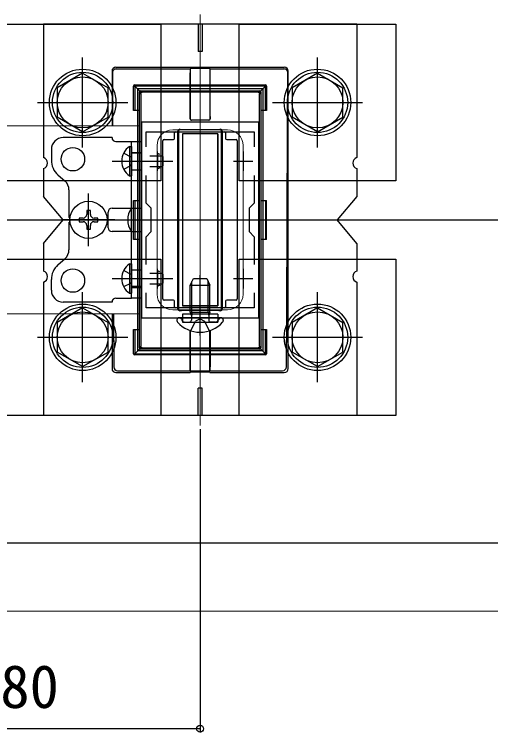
# Model space of a CAD drawing. Units: millimetres, scale not verified. Extents: x -875 to 875, y -1300 to 1293.
# Drawn here: x 522.8 to 644.5, y -1036.4 to -852.9 of the extents above; entities that cross this region are included whole.
import ezdxf
from ezdxf.enums import TextEntityAlignment as Align

# ---------------------------------------------------------------- set-up
doc = ezdxf.new("R2010")
doc.units = ezdxf.units.MM
doc.header["$LTSCALE"] = 8
for name, color, linetype in [('0-3_YKK_11', 7, 'Continuous'), ('0-6_YKK_13', 4, 'Continuous'), ('0-8_YKK_D', 6, 'Continuous'), ('0-A_YSS_K', 3, 'Continuous')]:
    doc.layers.add(name, color=color, linetype=linetype)
doc.layers.add('0-5_YKK_12', color=2, linetype='Continuous', lineweight=18)
doc.styles.add('ＭＳ ゴシック', font='')
doc.styles.get('ＭＳ ゴシック').set_extended_font_data('MS Gothic')

msp = doc.modelspace()

# ---------------------------------------------------------------- linework, layer by layer
at = {"layer": '0-3_YKK_11'}
for p, q in [((559.257, -887.866), (559.257, -892.866)), ((581.257, -887.866), (581.257, -892.866)), ((556.757, -890.366), (561.757, -890.366)), ((578.757, -890.366), (583.757, -890.366)), ((559.257, -917.866), (559.257, -922.866)), ((581.257, -917.866), (581.257, -922.866)), ((556.757, -920.366), (561.757, -920.366)), ((578.757, -920.366), (583.757, -920.366))]:
    msp.add_line(p, q, dxfattribs=at)
msp.add_lwpolyline([(555.257, -880.366), (555.257, -930.366), (585.257, -930.366), (585.257, -880.366)], close=True, dxfattribs=at)
for points in [[(556.457, -886.733), (556.457, -882.866), (584.057, -882.866), (584.057, -886.733)], [(556.457, -916.733), (556.457, -909.666), (557.757, -908.366), (557.757, -902.366), (556.457, -901.066), (556.457, -893.999)], [(584.057, -893.999), (584.057, -901.066), (582.757, -902.366), (582.757, -908.366), (584.057, -909.666), (584.057, -916.733)], [(584.057, -923.999), (584.057, -927.866), (556.457, -927.866), (556.457, -923.999)]]:
    msp.add_lwpolyline(points, dxfattribs=at)
at = {"layer": '0-5_YKK_12'}
for p, q in [((570.257, -957.866), (570.257, -852.866)), ((554.757, -881.366), (285.757, -881.366)), ((554.757, -881.366), (554.757, -929.366)), ((577.257, -882.366), (563.257, -882.366)), ((559.257, -886.366), (559.257, -924.366)), ((581.257, -886.366), (581.257, -924.366)), ((577.257, -928.366), (563.257, -928.366)), ((554.757, -929.366), (285.757, -929.366)), ((675.257, -1005.366), (-134.743, -1005.366))]:
    msp.add_line(p, q, dxfattribs=at)
for centre, start, end in [((563.257, -886.366), 90, 180), ((577.257, -886.366), 0, 90), ((563.257, -924.366), 180, 270), ((577.257, -924.366), 270, 0)]:
    msp.add_arc(centre, 4, start, end, dxfattribs=at)
at = {"layer": '0-6_YKK_13'}
for p, q in [((530.257, -855.366), (530.257, -889.452)), ((610.257, -855.366), (530.257, -855.366)), ((569.757, -855.366), (569.757, -862.366)), ((570.757, -855.366), (570.757, -862.366)), ((610.257, -855.366), (610.257, -889.452)), ((570.757, -862.366), (569.757, -862.366)), ((540.257, -886.866), (540.257, -863.866)), ((600.257, -886.866), (600.257, -863.866)), ((540.257, -867.866), (533.757, -871.608)), ((540.257, -867.866), (546.757, -871.608)), ((547.757, -867.366), (547.757, -881.366)), ((547.848, -867.813), (547.91, -881.366)), ((548.757, -866.366), (567.757, -866.366)), ((548.848, -866.808), (567.721, -866.808)), ((567.721, -866.808), (567.756, -866.703)), ((572.758, -866.703), (567.756, -866.703)), ((567.792, -866.471), (567.757, -866.366)), ((572.722, -866.471), (567.792, -866.471)), ((572.757, -866.366), (572.722, -866.471)), ((572.757, -866.366), (591.757, -866.366)), ((572.793, -866.808), (572.758, -866.703)), ((572.793, -866.808), (591.666, -866.808)), ((592.604, -881.366), (592.666, -867.813)), ((592.757, -881.366), (592.757, -867.366)), ((600.257, -867.866), (593.757, -871.608)), ((600.257, -867.866), (606.757, -871.608)), ((533.757, -871.608), (533.757, -879.124)), ((546.757, -879.113), (546.757, -871.608)), ((553.257, -877.388), (553.257, -871.188)), ((553.257, -871.188), (553.557, -871.188)), ((553.557, -870.888), (586.957, -870.888)), ((553.557, -870.888), (553.557, -871.188)), ((586.957, -871.188), (553.557, -871.188)), ((554.845, -872.476), (553.557, -871.188)), ((553.557, -871.188), (553.557, -877.388)), ((585.669, -872.476), (586.957, -871.188)), ((586.957, -870.888), (586.957, -871.188)), ((587.257, -871.188), (586.957, -871.188)), ((586.957, -877.388), (586.957, -871.188)), ((587.257, -871.188), (587.257, -877.388)), ((593.757, -871.608), (593.757, -879.124)), ((606.757, -879.113), (606.757, -871.608)), ((554.757, -873.054), (554.757, -872.688)), ((554.757, -937.678), (554.757, -873.054)), ((555.057, -872.388), (555.462, -872.388)), ((555.108, -873.076), (555.108, -937.701)), ((555.462, -872.388), (585.052, -872.388)), ((555.462, -872.388), (555.462, -872.761)), ((585.052, -872.761), (555.462, -872.761)), ((585.052, -872.388), (585.457, -872.388)), ((585.052, -872.388), (585.052, -872.761)), ((585.406, -937.701), (585.406, -873.076)), ((585.757, -872.688), (585.757, -873.054)), ((585.757, -873.054), (585.757, -937.678)), ((586.257, -871.866), (586.257, -938.866)), ((528.757, -875.366), (551.757, -875.366)), ((588.757, -875.366), (611.757, -875.366)), ((554.757, -877.388), (553.257, -877.388)), ((587.257, -877.388), (585.757, -877.388)), ((540.257, -882.866), (533.757, -879.124)), ((540.257, -882.866), (546.757, -879.124)), ((572.509, -879.884), (568.005, -879.884)), ((572.492, -879.866), (568.022, -879.866)), ((600.257, -882.866), (593.757, -879.124)), ((600.257, -882.866), (606.757, -879.124)), ((565.62, -882.388), (565.057, -882.388)), ((565.62, -882.257), (574.894, -882.257)), ((565.62, -882.388), (565.62, -882.257)), ((574.894, -882.388), (565.62, -882.388)), ((574.894, -882.257), (574.894, -882.388)), ((575.457, -882.388), (574.894, -882.388)), ((547.757, -884.366), (535.257, -884.366)), ((563.757, -884.566), (563.757, -883.166)), ((564.057, -882.866), (576.457, -882.866)), ((564.611, -927.507), (564.611, -883.27)), ((564.757, -882.688), (564.757, -883.25)), ((564.757, -883.25), (564.757, -927.488)), ((574.757, -883.366), (565.757, -883.366)), ((565.757, -883.366), (565.757, -927.366)), ((574.757, -883.366), (574.757, -927.366)), ((575.757, -883.25), (575.757, -882.688)), ((575.757, -927.488), (575.757, -883.25)), ((575.903, -883.27), (575.903, -927.507)), ((576.757, -883.166), (576.757, -884.566)), ((548.757, -885.366), (552.757, -885.366)), ((560.757, -925.566), (560.757, -885.166)), ((561.057, -884.866), (563.457, -884.866)), ((577.057, -884.866), (579.457, -884.866)), ((579.757, -885.166), (579.757, -925.566)), ((532.257, -887.366), (532.257, -890.121)), ((552.248, -886.616), (552.757, -886.616)), ((552.757, -886.616), (552.757, -894.116)), ((552.757, -888.116), (555.257, -888.116)), ((555.257, -888.366), (552.757, -888.366)), ((557.456, -889.02), (560.452, -889.02)), ((559.357, -888.415), (559.357, -892.317)), ((559.968, -888.672), (559.421, -888.398)), ((560.757, -889.211), (560.757, -891.521)), ((547.757, -890.366), (563.257, -890.366)), ((550.748, -892.416), (552.603, -891.511)), ((552.603, -891.511), (552.757, -891.222)), ((557.456, -891.712), (560.452, -891.712)), ((530.257, -892.28), (530.257, -899.366)), ((552.757, -892.616), (555.257, -892.616)), ((559.968, -892.06), (559.421, -892.334)), ((610.257, -892.28), (610.257, -899.366)), ((533.935, -893.858), (535.75, -895.471)), ((536.757, -897.713), (536.757, -904.652)), ((541.757, -912.116), (541.757, -898.616)), ((553.257, -900.388), (554.757, -900.388)), ((553.257, -910.388), (553.257, -900.388)), ((553.557, -900.388), (553.557, -910.388)), ((585.757, -900.388), (587.257, -900.388)), ((586.957, -900.388), (586.957, -910.388)), ((587.257, -910.388), (587.257, -900.388)), ((610.257, -899.366), (605.257, -905.366)), ((547.757, -902.366), (552.757, -902.366)), ((552.757, -902.366), (555.257, -902.366)), ((542.227, -903.956), (542.227, -903.016)), ((546.757, -907.366), (546.757, -903.366)), ((548.507, -905.366), (535.007, -905.366)), ((536.757, -906.08), (536.757, -913.019)), ((610.257, -911.366), (605.257, -905.366)), ((552.757, -908.366), (547.757, -908.366)), ((552.757, -908.366), (555.257, -908.366)), ((530.257, -911.366), (530.257, -918.452)), ((554.757, -910.388), (553.257, -910.388)), ((587.257, -910.388), (585.757, -910.388)), ((610.257, -911.366), (610.257, -918.452)), ((533.935, -916.874), (535.75, -915.261)), ((552.248, -916.616), (552.757, -916.616)), ((552.248, -916.616), (552.248, -924.116)), ((552.757, -916.616), (552.757, -924.116)), ((552.757, -918.116), (555.257, -918.116)), ((557.456, -919.02), (560.452, -919.02)), ((559.357, -918.415), (559.357, -922.317)), ((559.968, -918.672), (559.421, -918.398)), ((560.757, -919.211), (560.757, -921.521)), ((532.257, -923.366), (532.257, -920.611)), ((547.757, -920.366), (563.257, -920.366)), ((568.19, -928.966), (568.19, -921.146)), ((570.257, -934.87), (570.257, -919.453)), ((571.957, -920.366), (572.757, -922.066)), ((572.324, -928.966), (572.324, -921.146)), ((530.257, -921.28), (530.257, -955.366)), ((555.257, -922.366), (552.757, -922.366)), ((552.757, -922.616), (555.257, -922.616)), ((557.456, -921.712), (560.452, -921.712)), ((559.968, -922.06), (559.421, -922.334)), ((567.757, -922.066), (572.757, -922.066)), ((567.757, -928.966), (567.757, -922.066)), ((572.757, -928.966), (572.757, -922.066)), ((610.257, -921.28), (610.257, -955.366)), ((540.257, -946.866), (540.257, -923.866)), ((552.248, -924.116), (552.757, -924.116)), ((600.257, -946.866), (600.257, -923.866)), ((547.757, -926.366), (535.257, -926.366)), ((548.757, -925.366), (552.757, -925.366)), ((563.457, -925.866), (561.057, -925.866)), ((563.757, -927.566), (563.757, -926.166)), ((576.757, -926.166), (576.757, -927.566)), ((579.457, -925.866), (577.057, -925.866)), ((540.257, -927.866), (533.757, -931.608)), ((540.257, -927.866), (546.757, -931.608)), ((576.457, -927.866), (564.057, -927.866)), ((564.757, -927.488), (564.757, -928.088)), ((565.659, -928.388), (565.659, -928.549)), ((574.757, -927.366), (565.757, -927.366)), ((574.855, -928.388), (575.457, -928.388)), ((574.855, -928.549), (574.855, -928.388)), ((575.757, -928.088), (575.757, -927.488)), ((600.257, -927.866), (593.757, -931.608)), ((600.257, -927.866), (606.757, -931.608)), ((547.757, -929.366), (547.757, -943.367)), ((548.129, -929.366), (548.191, -942.93)), ((574.855, -928.549), (565.659, -928.549)), ((567.757, -928.966), (572.757, -928.966)), ((574.757, -929.466), (574.757, -931.466)), ((533.757, -931.608), (533.757, -939.124)), ((546.757, -939.113), (546.757, -931.608)), ((564.357, -930.911), (564.357, -931.109)), ((565.006, -930.366), (564.902, -930.366)), ((575.508, -930.366), (565.006, -930.366)), ((565.565, -930.94), (565.476, -930.695)), ((565.757, -931.466), (574.757, -931.466)), ((566.317, -931.466), (567.557, -931.466)), ((567.885, -933.692), (569.112, -931.231)), ((570.257, -930.622), (569.112, -931.231)), ((570.257, -930.622), (571.402, -931.231)), ((572.629, -933.692), (571.402, -931.231)), ((574.197, -931.466), (572.957, -931.466)), ((574.949, -930.94), (575.038, -930.695)), ((576.157, -930.911), (576.157, -931.109)), ((593.757, -931.608), (593.757, -939.124)), ((606.757, -939.113), (606.757, -931.608)), ((553.257, -933.388), (554.757, -933.388)), ((553.257, -939.588), (553.257, -933.388)), ((553.557, -933.388), (553.557, -939.588)), ((567.705, -933.631), (567.705, -942.925)), ((567.756, -944.029), (567.729, -933.639)), ((572.758, -944.029), (572.785, -933.639)), ((572.809, -933.631), (572.809, -942.925)), ((585.757, -933.388), (587.257, -933.388)), ((587.257, -933.388), (587.257, -939.588)), ((528.757, -935.366), (551.757, -935.366)), ((588.757, -935.366), (611.757, -935.366)), ((554.757, -938.088), (554.757, -937.678)), ((585.757, -937.678), (585.757, -938.088)), ((540.257, -942.866), (533.757, -939.124)), ((540.257, -942.866), (546.757, -939.124)), ((554.845, -938.301), (553.557, -939.588)), ((586.257, -938.866), (554.257, -938.866)), ((555.427, -938.388), (555.057, -938.388)), ((555.427, -938.06), (555.427, -938.388)), ((555.427, -938.06), (585.087, -938.06)), ((585.087, -938.388), (555.427, -938.388)), ((585.087, -938.06), (585.087, -938.388)), ((585.457, -938.388), (585.087, -938.388)), ((585.669, -938.301), (586.957, -939.588)), ((600.257, -942.866), (593.757, -939.124)), ((600.257, -942.866), (606.757, -939.124)), ((553.257, -939.588), (553.557, -939.588)), ((553.557, -939.588), (586.957, -939.588)), ((553.557, -939.888), (553.557, -939.588)), ((586.957, -939.888), (553.557, -939.888)), ((586.957, -939.888), (586.957, -939.588)), ((548.751, -944.366), (567.757, -944.366)), ((549.19, -943.924), (567.721, -943.924)), ((567.721, -943.924), (567.756, -944.029)), ((572.758, -944.029), (567.756, -944.029)), ((567.792, -944.261), (567.757, -944.366)), ((572.722, -944.261), (567.792, -944.261)), ((572.757, -944.366), (572.722, -944.261)), ((572.757, -944.366), (591.763, -944.366)), ((572.793, -943.924), (572.758, -944.029)), ((572.793, -943.924), (591.324, -943.924)), ((570.757, -948.366), (569.757, -948.366)), ((569.757, -955.366), (569.757, -948.366)), ((570.757, -955.366), (570.757, -948.366)), ((610.257, -955.366), (530.257, -955.366))]:
    msp.add_line(p, q, dxfattribs=at)
for points in [[(560.257, -855.366), (560.257, -895.366), (520.257, -895.366), (520.257, -855.366)], [(620.257, -855.366), (620.257, -895.366), (580.257, -895.366), (580.257, -855.366)], [(574.757, -927.366), (574.757, -883.366), (565.757, -883.366), (565.757, -927.366)], [(555.257, -885.366), (555.257, -925.366), (552.757, -925.366), (552.757, -885.366)], [(560.257, -915.366), (560.257, -955.366), (520.257, -955.366), (520.257, -915.366)], [(620.257, -915.366), (620.257, -955.366), (580.257, -955.366), (580.257, -915.366)]]:
    msp.add_lwpolyline(points, close=True, dxfattribs=at)
for points in [[(567.705, -879.584), (567.705, -878.178), (567.705, -867.807)], [(567.756, -866.703), (567.726, -878.178), (567.723, -879.565)], [(572.758, -866.703), (572.787, -878.178), (572.791, -879.565)], [(572.809, -879.584), (572.809, -878.178), (572.809, -867.807)], [(586.257, -871.866), (554.257, -871.866), (554.257, -938.866)], [(592.323, -942.93), (592.385, -929.366), (592.604, -881.366)], [(592.757, -943.367), (592.757, -929.366), (592.757, -881.366)], [(552.248, -886.616), (552.248, -894.116), (552.757, -894.116)], [(550.748, -888.316), (552.603, -889.221), (552.757, -889.51)], [(530.257, -911.366), (535.257, -905.366), (530.257, -899.366)], [(542.227, -903.016), (541.287, -903.016), (541.287, -903.956)], [(540.347, -904.896), (539.407, -904.896), (539.407, -905.836), (540.347, -905.836)], [(543.167, -905.836), (544.107, -905.836), (544.107, -904.896), (543.167, -904.896)], [(541.287, -906.776), (541.287, -907.716), (542.227, -907.716), (542.227, -906.776)], [(550.748, -918.316), (552.603, -919.221), (552.757, -919.51)], [(567.757, -922.066), (568.557, -920.366), (571.957, -920.366)], [(550.748, -922.416), (552.603, -921.511), (552.757, -921.222)], [(565.057, -928.388), (565.659, -928.388), (574.855, -928.388)], [(574.757, -929.466), (565.757, -929.466), (565.757, -931.466)], [(567.757, -928.966), (567.926, -929.466), (568.057, -929.852)], [(568.19, -928.966), (568.129, -929.466), (568.057, -930.066)], [(568.057, -929.852), (568.057, -930.366), (568.057, -930.966)], [(572.324, -928.966), (572.384, -929.466), (572.457, -930.066)], [(572.757, -928.966), (572.588, -929.466), (572.457, -929.852)], [(572.457, -929.852), (572.457, -930.366), (572.457, -930.966)], [(575.612, -930.366), (575.508, -930.366), (575.157, -930.366)], [(587.257, -939.588), (586.957, -939.588), (586.957, -933.388)]]:
    msp.add_lwpolyline(points, dxfattribs=at)
for centre, radius in [((540.257, -875.366), 8.5), ((540.257, -875.366), 7.7), ((600.257, -875.366), 8.5), ((600.257, -875.366), 7.7), ((540.257, -875.366), 6.5), ((600.257, -875.366), 6.5), ((537.757, -889.866), 3), ((541.757, -905.366), 4.75), ((537.757, -920.866), 3), ((540.257, -935.366), 8.5), ((540.257, -935.366), 7.7), ((600.257, -935.366), 8.5), ((600.257, -935.366), 7.7), ((540.257, -935.366), 6.5), ((600.257, -935.366), 6.5)]:
    msp.add_circle(centre, radius, dxfattribs=at)
for centre, radius, start, end in [((548.757, -867.366), 1, 90, 180), ((548.848, -867.808), 1, 90, 180.2617), ((591.666, -867.808), 1, 359.7383, 90), ((591.757, -867.366), 1, 0, 90), ((553.557, -871.188), 0.3, 90, 180), ((586.957, -871.188), 0.3, 0, 90), ((555.057, -872.688), 0.3, 90, 180), ((554.999, -872.158), 0.583, 245.50762, 278.40152), ((555.01, -871.842), 1.238, 258.19876, 274.51239), ((554.067, -872.639), 1.021, 354.65366, 14.23396), ((585.504, -871.842), 1.238, 265.48761, 281.80124), ((586.447, -872.639), 1.021, 165.76604, 185.34634), ((585.515, -872.158), 0.583, 261.59848, 294.49238), ((585.457, -872.688), 0.3, 0, 90), ((565.059, -882.706), 0.482, 85.24763, 185.0487), ((565.057, -882.688), 0.3, 90, 180), ((564.858, -882.25), 0.242, 325.23447, 5.98325), ((575.656, -882.25), 0.242, 174.01675, 214.76553), ((575.455, -882.706), 0.482, 354.94378, 94.75989), ((575.457, -882.688), 0.3, 0, 90), ((535.257, -887.366), 3, 90, 180), ((548.757, -884.366), 1, 180, 270), ((564.604, -882.53), 0.22, 263.21027, 313.86521), ((564.635, -882.893), 0.377, 266.36803, 288.83101), ((575.909, -882.53), 0.22, 226.13479, 276.78973), ((575.879, -882.893), 0.377, 251.16899, 273.63197), ((554.784, -890.366), 4.527, 124.06671, 235.93329), ((529.757, -890.866), 1.5, 289.47122, 70.52878), ((610.757, -890.866), 1.5, 109.47122, 250.52878), ((537.257, -890.121), 5, 180, 228.36646), ((533.757, -897.713), 3, 0, 48.36646), ((547.757, -903.366), 1, 90, 180), ((556.757, -905.366), 5, 143.1301, 216.8699), ((536.057, -905.366), 1, 314.427, 45.573), ((540.347, -903.956), 0.94, 270, 0), ((543.167, -903.956), 0.94, 180, 270), ((540.347, -906.776), 0.94, 0, 90), ((543.167, -906.776), 0.94, 90, 180), ((547.757, -907.366), 1, 180, 270), ((533.757, -913.019), 3, 311.63354, 0), ((537.257, -920.611), 5, 131.63354, 180), ((554.784, -920.366), 4.527, 124.06671, 235.93329), ((529.757, -919.866), 1.5, 289.47122, 70.52878), ((610.757, -919.866), 1.5, 109.47122, 250.52878), ((535.257, -923.366), 3, 180, 270), ((548.757, -926.366), 1, 90, 180), ((565.056, -928.105), 0.481, 175.06323, 275.18399), ((564.609, -928.502), 0.439, 70.35948, 94.26698), ((564.635, -927.131), 0.377, 266.36803, 288.83101), ((565.057, -928.088), 0.3, 180, 270), ((564.788, -928.549), 0.313, 353.54785, 30.96417), ((575.725, -928.549), 0.313, 149.03583, 186.45215), ((575.458, -928.106), 0.481, 264.8078, 4.94499), ((575.457, -928.088), 0.3, 270, 0), ((575.879, -927.131), 0.377, 251.16899, 273.63197), ((575.905, -928.502), 0.439, 85.73302, 109.64052), ((564.902, -930.911), 0.545, 90, 180), ((564.907, -931.109), 0.55, 180, 221.56083), ((570.257, -926.366), 7.7, 221.56083, 318.43917), ((565.006, -930.866), 0.5, 20, 90), ((566.317, -930.666), 0.8, 200, 270), ((567.557, -930.966), 0.5, 270, 0), ((572.957, -930.966), 0.5, 180, 270), ((574.197, -930.666), 0.8, 270, 340), ((575.508, -930.866), 0.5, 90, 160), ((575.612, -930.911), 0.545, 0, 90), ((575.607, -931.109), 0.55, 318.43917, 0), ((555.01, -936.466), 1.238, 258.19876, 274.51239), ((585.504, -936.466), 1.238, 265.48761, 281.80124), ((554.996, -943.488), 5.405, 89.09507, 92.53185), ((555.057, -938.088), 0.3, 180, 270), ((554.112, -938.16), 0.972, 346.42187, 4.51215), ((586.402, -938.16), 0.972, 175.48785, 193.57813), ((585.518, -943.488), 5.405, 87.46815, 90.90493), ((585.457, -938.088), 0.3, 270, 0), ((553.557, -939.588), 0.3, 180, 270), ((586.957, -939.588), 0.3, 270, 0), ((549.193, -942.922), 1.002, 180.44387, 269.81844), ((591.321, -942.922), 1.002, 270.18156, 359.55613)]:
    msp.add_arc(centre, radius, start, end, dxfattribs=at)
for centre, major_axis, ratio, start_param, end_param in [((567.722, -867.807), (0, -1), 0.017455, 3.1939525, 4.712389), ((572.792, -867.807), (0, -1), 0.017455, 1.5707963, 3.0892328), ((554.909, -872.688), (3.041, -0.213), 0.01114, 4.7707145, 4.8960301), ((555.057, -872.836), (0.213, -3.041), 0.01114, 1.491105, 1.6034945), ((585.605, -872.688), (3.041, 0.213), 0.01114, 4.5287479, 4.6540634), ((585.457, -872.836), (-0.213, -3.041), 0.01114, 4.6796908, 4.7920803), ((568.005, -879.583), (0.212, 0.212), 0.999695, 2.3563468, 3.9268385), ((568.023, -879.565), (-0.123, -0.275), 0.996125, 5.1323772, 6.702869), ((572.491, -879.565), (0.123, -0.275), 0.996125, 5.8635017, 7.4339934), ((572.509, -879.583), (-0.212, 0.212), 0.999695, 2.3563468, 3.9268385), ((564.329, -882.088), (3.042, -0.215), 0.027874, 4.9700486, 5.1523045), ((576.184, -882.088), (3.042, 0.215), 0.027874, 4.2724735, 4.4547294), ((564.057, -883.166), (-0.212, 0.212), 0.999695, 5.4979394, 7.0684312), ((564.457, -882.216), (0.215, -3.042), 0.027874, 1.2150746, 1.3929019), ((576.057, -882.216), (-0.215, -3.042), 0.027874, 4.8902834, 5.0681107), ((576.457, -883.166), (0.212, 0.212), 0.999695, 5.4979394, 7.0684312), ((561.057, -885.166), (-0.212, 0.212), 0.999695, 5.4979394, 7.0684312), ((563.457, -884.566), (0.212, -0.212), 0.999695, 5.4979394, 7.0684312), ((577.057, -884.566), (-0.212, -0.212), 0.999695, 5.4979394, 7.0684312), ((579.457, -885.166), (0.212, 0.212), 0.999695, 5.4979394, 7.0684312), ((561.057, -925.566), (-0.212, -0.212), 0.999695, 5.4979394, 7.0684312), ((563.457, -926.166), (0.212, 0.212), 0.999695, 5.4979394, 7.0684312), ((577.057, -926.166), (-0.212, 0.212), 0.999695, 5.4979394, 7.0684312), ((579.457, -925.566), (0.212, -0.212), 0.999695, 5.4979394, 7.0684312), ((564.057, -927.566), (-0.212, -0.212), 0.999695, 5.4979394, 7.0684312), ((564.457, -928.82), (-0.214, -3.041), 0.022498, 1.8236152, 2.0187174), ((576.057, -928.82), (0.214, -3.041), 0.022498, 4.2644679, 4.4595701), ((576.457, -927.566), (0.212, -0.212), 0.999695, 5.4979394, 7.0684312), ((564.589, -928.688), (3.041, 0.214), 0.022498, 1.2094857, 1.40045), ((575.925, -928.688), (3.041, -0.214), 0.022498, 1.7411427, 1.9321069), ((555.057, -938.238), (-0.212, -3.041), 0.004381, 1.6219236, 1.7488196), ((555.207, -938.088), (3.041, 0.212), 0.004381, 1.498021, 1.6118461), ((585.307, -938.088), (3.041, -0.212), 0.004381, 1.5297466, 1.6435716), ((585.457, -938.238), (0.212, -3.041), 0.004381, 4.5343657, 4.6612617), ((567.722, -942.925), (0, 1), 0.017455, 1.5707963, 3.0892328), ((572.792, -942.925), (0, 1), 0.017455, 3.1939525, 4.712389), ((548.758, -943.36), (0.487, 0.883), 0.991424, 2.0784135, 3.641926), ((591.756, -943.36), (-0.487, 0.883), 0.991424, 2.6412593, 4.2047718)]:
    msp.add_ellipse(centre, major_axis=major_axis, ratio=ratio, start_param=start_param, end_param=end_param, dxfattribs=at)
at = {"layer": '0-8_YKK_D'}
for p, q in [((570.257, -958.866), (570.257, -1036.366)), ((570.257, -1035.366), (490.257, -1035.366))]:
    msp.add_line(p, q, dxfattribs=at)
msp.add_circle((570.257, -1035.366), 0.875, dxfattribs=at)
at = {"layer": '0-A_YSS_K'}
for p, q in [((-314.743, -905.366), (805.257, -905.366)), ((-144.743, -987.866), (690.257, -987.866))]:
    msp.add_line(p, q, dxfattribs=at)

# ---------------------------------------------------------------- texts
at = {"layer": '0-8_YKK_D', "style": 'ＭＳ ゴシック'}
msp.add_text('80', height=11, dxfattribs=at).set_placement((519.22, -1033.366), align=Align.BOTTOM_LEFT)

doc.saveas('drawing.dxf')
